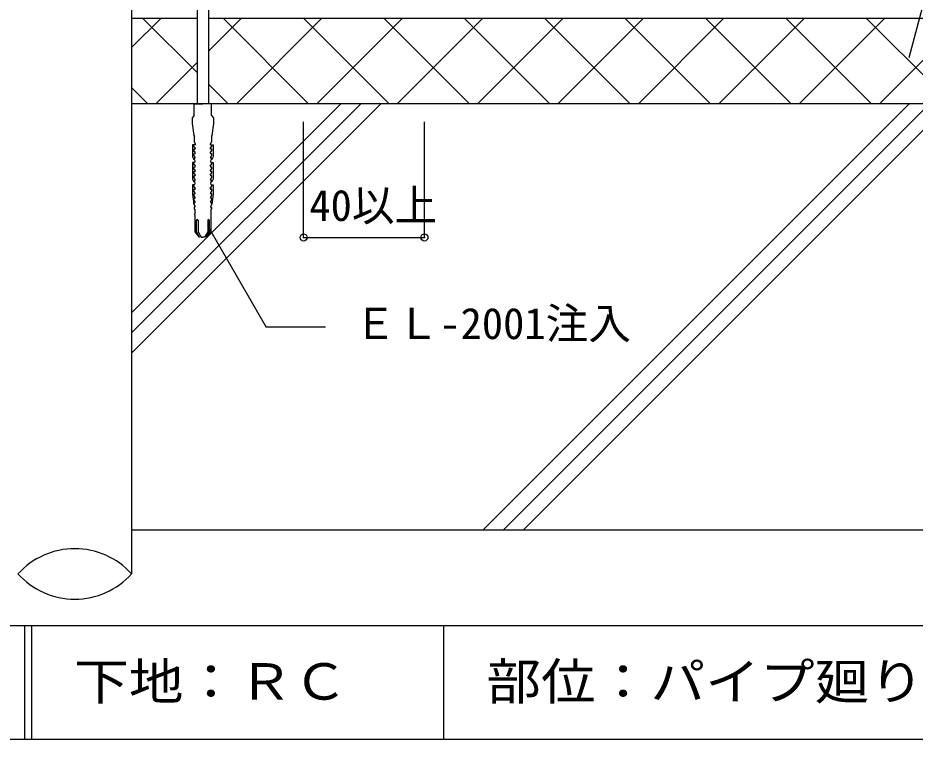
# Model space of a CAD drawing. Units: millimetres, scale not verified. Extents: x -367 to 433, y 33 to 623.
# Drawn here: x -151.5 to 164.2, y 33.4 to 287.1 of the extents above; entities that cross this region are included whole.
import ezdxf
from ezdxf.enums import TextEntityAlignment as Align

# ---------------------------------------------------------------- set-up
doc = ezdxf.new("R2010")
doc.units = ezdxf.units.MM
doc.header["$LTSCALE"] = 5
doc.header["$PDMODE"] = 32
doc.header["$PDSIZE"] = 2.5
for name, color, linetype in [('2-2_in line', 7, 'Continuous'), ('2-3', 3, 'Continuous'), ('2-7_ビス', 7, 'Continuous'), ('2-A_moji', 7, 'Continuous'), ('2-B_dim', 7, 'Continuous'), ('2-D_ハッチ他', 4, 'Continuous'), ('2-E_con他', 4, 'Continuous'), ('F-2', 7, 'Continuous'), ('F-5', 6, 'Continuous'), ('F-7', 1, 'Continuous'), ('F-A', 7, 'Continuous')]:
    doc.layers.add(name, color=color, linetype=linetype)
doc.styles.add('HG丸ｺﾞｼｯｸM-PRO', font='')
doc.styles.add('ＭＳ ゴシック', font='')
doc.styles.get('HG丸ｺﾞｼｯｸM-PRO').set_extended_font_data('HG丸ｺﾞｼｯｸM-PRO')
doc.styles.get('ＭＳ ゴシック').set_extended_font_data('MS Gothic')

msp = doc.modelspace()

# ---------------------------------------------------------------- linework, layer by layer
at = {"layer": '2-2_in line'}
for p, q in [((-111.456, 497.395), (-111.456, 106.895)), ((-88.406, 286.895), (-111.456, 286.895)), ((408.306, 286.895), (-84.406, 286.895)), ((408.306, 256.895), (-111.456, 256.895))]:
    msp.add_line(p, q, dxfattribs=at)
msp.add_arc((-131.456, 73.383), 26.979, 42.15649, 137.84351, dxfattribs=at)
at = {"layer": '2-3'}
for p, q in [((-111.456, 106.895), (-111.456, 91.49)), ((408.306, 106.895), (-111.456, 106.895))]:
    msp.add_line(p, q, dxfattribs=at)
msp.add_arc((-131.456, 109.598), 26.979, 222.15649, 317.84351, dxfattribs=at)
at = {"layer": '2-7_ビス'}
for p, q in [((-88.406, 296.895), (-88.406, 256.895)), ((-84.406, 296.895), (-84.406, 256.895)), ((-89.575, 237.271), (-89.575, 237.271)), ((-89.575, 237.271), (-89.575, 237.271)), ((-83.238, 237.271), (-83.238, 237.271)), ((-83.238, 237.271), (-83.238, 237.271)), ((-89.576, 221.604), (-89.142, 220.779)), ((-83.237, 221.604), (-83.671, 220.779))]:
    msp.add_line(p, q, dxfattribs=at)
for points in [[(-89.406, 252.8), (-89.406, 256.895), (-86.406, 256.895)], [(-83.406, 252.8), (-83.406, 256.895), (-86.406, 256.895)], [(-89.406, 252.8), (-90.156, 251.975), (-90.156, 249.877), (-89.608, 245.759), (-89.366, 245.351), (-89.406, 245.351), (-89.406, 243.537), (-88.973, 242.713)], [(-83.406, 252.8), (-82.656, 251.975), (-82.656, 249.877), (-83.205, 245.759), (-83.447, 245.351), (-83.406, 245.351), (-83.406, 243.537), (-83.839, 242.713)], [(-89.103, 242.465), (-90.081, 242.465), (-90.081, 238.232), (-89.58, 237.271), (-89.575, 237.271)], [(-89.035, 241.146), (-89.543, 241.971), (-89.543, 242.465)], [(-89.035, 239.579), (-89.543, 240.404), (-89.543, 240.881), (-89.194, 240.899)], [(-83.778, 241.146), (-83.27, 241.971), (-83.27, 242.465)], [(-83.778, 239.579), (-83.27, 240.404), (-83.27, 240.881), (-83.619, 240.899)], [(-83.71, 242.465), (-82.731, 242.465), (-82.731, 238.232), (-83.233, 237.271), (-83.238, 237.271)], [(-89.575, 237.271), (-89.571, 237.748), (-89.254, 237.765)], [(-89.092, 238.013), (-89.543, 238.837), (-89.543, 239.315), (-89.195, 239.332)], [(-83.721, 238.013), (-83.27, 238.837), (-83.27, 239.315), (-83.618, 239.332)], [(-83.238, 237.271), (-83.241, 237.748), (-83.559, 237.765)], [(-89.543, 236.199), (-90.081, 236.199), (-90.081, 230.402), (-89.575, 229.437)], [(-89.035, 234.879), (-89.543, 235.704), (-89.543, 236.199)], [(-89.035, 233.313), (-89.543, 234.137), (-89.543, 234.615), (-89.195, 234.632)], [(-83.778, 234.879), (-83.27, 235.704), (-83.27, 236.199)], [(-83.778, 233.313), (-83.27, 234.137), (-83.27, 234.615), (-83.618, 234.632)], [(-83.27, 236.199), (-82.731, 236.199), (-82.731, 230.402), (-83.238, 229.437)], [(-89.035, 231.746), (-89.543, 232.571), (-89.543, 233.048), (-89.195, 233.065)], [(-89.092, 230.179), (-89.543, 231.004), (-89.543, 231.481), (-89.195, 231.499)], [(-83.778, 231.746), (-83.27, 232.571), (-83.27, 233.048), (-83.618, 233.065)], [(-83.721, 230.179), (-83.27, 231.004), (-83.27, 231.481), (-83.618, 231.499)], [(-89.543, 228.365), (-90.081, 228.365), (-90.081, 225.117), (-89.576, 221.604), (-89.575, 222.081), (-89.266, 222.099)], [(-89.575, 229.437), (-89.572, 229.915), (-89.251, 229.932)], [(-89.035, 227.046), (-89.543, 227.871), (-89.543, 228.365)], [(-83.778, 227.046), (-83.27, 227.871), (-83.27, 228.365)], [(-83.238, 229.437), (-83.241, 229.915), (-83.562, 229.932)], [(-83.27, 228.365), (-82.731, 228.365), (-82.731, 225.117), (-83.237, 221.604), (-83.238, 222.081), (-83.547, 222.099)], [(-89.099, 223.913), (-89.563, 224.737), (-89.559, 225.215), (-89.225, 225.232)], [(-89.067, 225.479), (-89.547, 226.304), (-89.543, 226.781), (-89.195, 226.799)], [(-83.746, 225.479), (-83.265, 226.304), (-83.27, 226.781), (-83.618, 226.799)], [(-83.714, 223.913), (-83.25, 224.737), (-83.254, 225.215), (-83.588, 225.232)], [(-89.122, 222.346), (-89.572, 223.171), (-89.57, 223.648), (-89.248, 223.665)], [(-83.691, 222.346), (-83.241, 223.171), (-83.243, 223.648), (-83.565, 223.665)], [(-89.272, 220.532), (-89.406, 220.532), (-89.406, 219.749), (-89.256, 219.749), (-89.256, 218.141), (-89.25, 218.141)], [(-89.2, 217.811), (-89.2, 211.861), (-88.759, 211.209), (-87.756, 209.895), (-87.607, 209.895), (-88.692, 211.861), (-88.692, 215.832)], [(-83.613, 217.811), (-83.613, 211.861), (-84.054, 211.209), (-85.056, 209.895), (-85.206, 209.895), (-84.121, 211.861), (-84.121, 215.832)], [(-83.541, 220.532), (-83.406, 220.532), (-83.406, 219.749), (-83.556, 219.749), (-83.556, 218.141), (-83.563, 218.141)], [(-88.109, 215.832), (-88.109, 211.861), (-87.024, 209.895), (-86.406, 209.895)], [(-84.704, 215.832), (-84.704, 211.861), (-85.789, 209.895), (-86.406, 209.895)]]:
    msp.add_lwpolyline(points, dxfattribs=at)
for centre, major_axis, start_param, end_param in [((-89.242, 241.122), (0, -0.229), 0.2312026, 1.6765256), ((-89.114, 242.637), (0, -0.172), 0.06848, 2.1628795), ((-83.699, 242.637), (0, -0.172), 4.1203058, 6.2147054), ((-83.571, 241.122), (0, -0.229), 4.6066597, 6.0519827), ((-89.597, 236.735), (0, -0.536), 0.0442118, 3.0973809), ((-89.299, 237.989), (0, -0.229), 0.2312026, 1.6765256), ((-89.242, 239.555), (0, -0.229), 0.2312026, 1.6765256), ((-83.571, 239.555), (0, -0.229), 4.6066597, 6.0519827), ((-83.514, 237.989), (0, -0.229), 4.6066597, 6.0519827), ((-83.216, 236.735), (0, -0.536), 3.1858044, 6.2389735), ((-89.242, 234.855), (0, -0.229), 0.2312026, 1.6765256), ((-83.571, 234.855), (0, -0.229), 4.6066597, 6.0519827), ((-89.242, 233.289), (0, -0.229), 0.2312026, 1.6765256), ((-89.242, 231.722), (0, -0.229), 0.2312026, 1.6765256), ((-83.571, 233.289), (0, -0.229), 4.6066597, 6.0519827), ((-83.571, 231.722), (0, -0.229), 4.6066597, 6.0519827), ((-89.597, 228.901), (0, -0.536), 0.0442118, 3.0973809), ((-89.3, 230.155), (0, -0.229), 0.2312026, 1.6765256), ((-83.513, 230.155), (0, -0.229), 4.6066597, 6.0519827), ((-83.216, 228.901), (0, -0.536), 3.1858044, 6.2389735), ((-89.275, 225.455), (0, -0.229), 0.2312026, 1.6765256), ((-89.242, 227.022), (0, -0.229), 0.2312026, 1.6765256), ((-83.571, 227.022), (0, -0.229), 4.6066597, 6.0519827), ((-83.538, 225.455), (0, -0.229), 4.6066597, 6.0519827), ((-89.329, 222.322), (0, -0.229), 0.2312026, 1.6765256), ((-89.307, 223.889), (0, -0.229), 0.2312026, 1.6765256), ((-83.506, 223.889), (0, -0.229), 4.6066597, 6.0519827), ((-83.484, 222.322), (0, -0.229), 4.6066597, 6.0519827), ((-89.285, 220.705), (0, -0.174), 0.0818475, 2.1771705), ((-89.926, 217.847), (0, -0.8), 1.5261677, 1.947508), ((-83.528, 220.705), (0, -0.174), 4.1060148, 6.2013378), ((-82.887, 217.847), (0, -0.8), 4.3356773, 4.7570176), ((-88.4, 215.822), (0, -0.321), 1.5390306, 4.6806232), ((-84.412, 215.822), (0, -0.321), 1.6025621, 4.7441547)]:
    msp.add_ellipse(centre, major_axis=major_axis, ratio=0.909574, start_param=start_param, end_param=end_param, dxfattribs=at)
at = {"layer": '2-A_moji'}
for p, q in [((162.062, 273.184), (201.729, 421.223)), ((-84.812, 214.076), (-64.159, 178.304)), ((-43.227, 178.304), (-64.159, 178.304))]:
    msp.add_line(p, q, dxfattribs=at)
at = {"layer": '2-B_dim'}
for p, q in [((-50.956, 209.846), (-50.956, 250.491)), ((-8.456, 209.846), (-8.456, 250.491)), ((-50.956, 209.846), (-8.456, 209.846))]:
    msp.add_line(p, q, dxfattribs=at)
at = {"layer": '2-B_dim', "color": 1}
for p in [(-50.956, 209.846), (-8.456, 209.846)]:
    msp.add_point(p, dxfattribs=at)
at = {"layer": '2-D_ハッチ他'}
for p, q in [((-111.456, 276.615), (-101.175, 286.895)), ((-107.476, 286.895), (-88.406, 267.826)), ((-84.406, 275.38), (-72.891, 286.895)), ((-79.192, 286.895), (-49.192, 256.895)), ((-74.607, 256.895), (-44.607, 286.895)), ((-50.907, 286.895), (-20.907, 256.895)), ((-46.322, 256.895), (-16.322, 286.895)), ((-22.623, 286.895), (7.377, 256.895)), ((-18.038, 256.895), (11.962, 286.895)), ((5.661, 286.895), (35.661, 256.895)), ((10.246, 256.895), (40.246, 286.895)), ((33.945, 286.895), (63.945, 256.895)), ((38.53, 256.895), (68.53, 286.895)), ((62.23, 286.895), (92.23, 256.895)), ((66.815, 256.895), (96.815, 286.895)), ((90.514, 286.895), (120.514, 256.895)), ((95.099, 256.895), (125.099, 286.895)), ((118.798, 286.895), (148.798, 256.895)), ((123.383, 256.895), (153.383, 286.895)), ((147.083, 286.895), (177.083, 256.895)), ((151.668, 256.895), (181.668, 286.895)), ((-102.891, 256.895), (-88.406, 271.38)), ((-111.456, 262.591), (-105.76, 256.895)), ((-84.406, 263.826), (-77.476, 256.895))]:
    msp.add_line(p, q, dxfattribs=at)
at = {"layer": '2-E_con他'}
for p, q in [((-111.456, 183.317), (-37.878, 256.895)), ((-111.456, 169.175), (-23.736, 256.895)), ((-111.456, 176.246), (-30.807, 256.895)), ((12.122, 106.895), (162.122, 256.895)), ((19.193, 106.895), (169.193, 256.895)), ((26.264, 106.895), (176.264, 256.895))]:
    msp.add_line(p, q, dxfattribs=at)
at = {"layer": 'F-2'}
msp.add_line((-1.694, 73.409), (-1.694, 33.409), dxfattribs=at)
at = {"layer": 'F-5'}
for p, q in [((-366.694, 73.409), (433.306, 73.409)), ((-149.194, 73.409), (-149.194, 33.409)), ((-146.694, 73.409), (-146.694, 33.409))]:
    msp.add_line(p, q, dxfattribs=at)
at = {"layer": 'F-7'}
msp.add_line((-366.694, 33.409), (433.306, 33.409), dxfattribs=at)

# ---------------------------------------------------------------- texts
at = {"layer": '2-A_moji', "style": 'ＭＳ ゴシック'}
msp.add_text('ＥＬ-2001注入', height=11, dxfattribs=at).set_placement((-33.227, 170.804), align=Align.BOTTOM_LEFT)
at = {"layer": '2-B_dim', "style": 'ＭＳ ゴシック'}
msp.add_text('40以上', height=11, dxfattribs=at).set_placement((-48.943, 212.346), align=Align.BOTTOM_LEFT)
at = {"layer": 'F-A', "style": 'HG丸ｺﾞｼｯｸM-PRO', "width": 1.1}
for s, p in [('下地：ＲＣ', (-131.694, 43.409)), ('部位：パイプ廻り', (13.306, 43.409))]:
    msp.add_text(s, height=12.83, dxfattribs=at).set_placement(p, align=Align.BOTTOM_LEFT)

doc.saveas('drawing.dxf')
